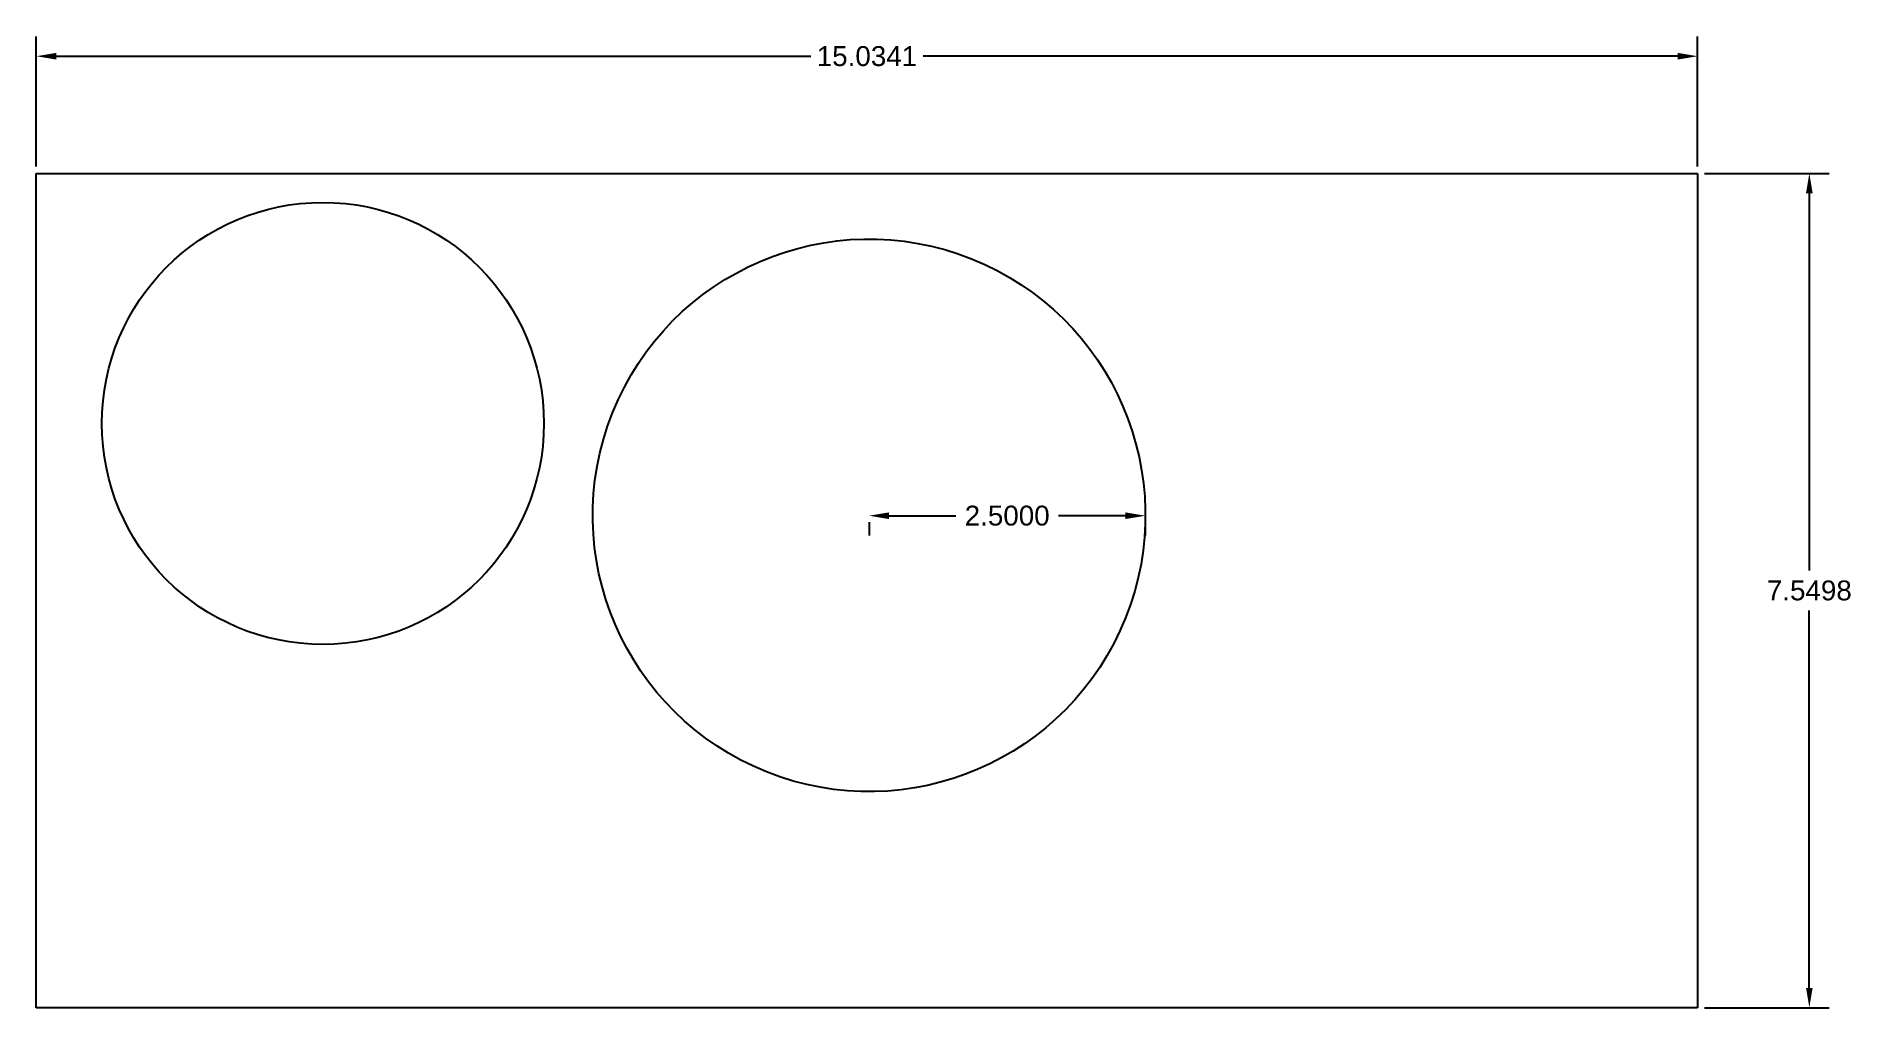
# Model space of a CAD drawing. Header units: inches. Extents: x 12.5 to 28.9, y 10 to 18.8.
import ezdxf

# ---------------------------------------------------------------- set-up
doc = ezdxf.new("R2010")
doc.units = ezdxf.units.IN
doc.header["$MEASUREMENT"] = 0
doc.styles.get("Standard").update_dxf_attribs({"font": 'Arial.ttf'})
doc.dimstyles.get("Standard").update_dxf_attribs({"dimtxt": 0.18, "dimasz": 0.18, "dimexe": 0.18, "dimexo": 0.0625, "dimgap": 0.09, "dimtad": 0, "dimtih": 1, "dimtoh": 1, "dimdec": 4, "dimzin": 0, "dimdsep": 46, "dimtxsty": 'Standard', "dimcen": 0.09, "dimadec": 0, "dimazin": 0, "dimtfac": 1, "dimtdec": 4, "dimtofl": 0, "dimtmove": 0, "dimatfit": 3, "dimfxl": 1, "dimtolj": 1, "dimtzin": 0, "dimarcsym": 0})

# ---------------------------------------------------------------- blocks, each defined once
blk = doc.blocks.new('*D1')
at = {"color": 0, "lineweight": -2, "transparency": 16777216}
for p, q in [((12.486, 17.572), (12.486, 18.75)), ((27.52, 17.572), (27.52, 18.75)), ((12.666, 18.57), (19.495, 18.57)), ((27.34, 18.57), (20.511, 18.57))]:
    blk.add_line(p, q, dxfattribs=at)
at = {"color": 0, "transparency": 16777216}
for points in [[(12.666, 18.6), (12.666, 18.54), (12.486, 18.57)], [(27.34, 18.6), (27.34, 18.54), (27.52, 18.57)]]:
    blk.add_solid(points, dxfattribs=at)
at = {"layer": 'Defpoints', "color": 0, "transparency": 16777216}
for p in [(27.52, 18.57), (12.486, 17.51), (27.52, 17.51)]:
    blk.add_point(p, dxfattribs=at)
at = {"color": 0, "transparency": 16777216, "insert": (20.003, 18.57), "char_height": 0.18, "attachment_point": 5}
blk.add_mtext('\\A1;15.0341', dxfattribs=at)
blk = doc.blocks.new('*D2')
at = {"color": 0, "lineweight": -2, "transparency": 16777216}
for p, q in [((27.582, 17.51), (28.711, 17.51)), ((28.531, 17.33), (28.531, 13.917)), ((28.531, 10.14), (28.531, 13.553)), ((27.582, 9.96), (28.711, 9.96))]:
    blk.add_line(p, q, dxfattribs=at)
at = {"color": 0, "transparency": 16777216}
for points in [[(28.501, 17.33), (28.561, 17.33), (28.531, 17.51)], [(28.501, 10.14), (28.561, 10.14), (28.531, 9.96)]]:
    blk.add_solid(points, dxfattribs=at)
at = {"layer": 'Defpoints', "color": 0, "transparency": 16777216}
for p in [(27.52, 17.51), (27.52, 9.96), (28.531, 9.96)]:
    blk.add_point(p, dxfattribs=at)
at = {"color": 0, "transparency": 16777216, "insert": (28.531, 13.735), "char_height": 0.18, "attachment_point": 5}
blk.add_mtext('\\A1;7.5498', dxfattribs=at)
blk = doc.blocks.new('*D14')
at = {"color": 0, "lineweight": -2, "transparency": 16777216}
for p, q in [((20.022, 14.353), (20.022, 14.232)), ((20.202, 14.412), (20.807, 14.412)), ((22.342, 14.412), (21.737, 14.412)), ((22.522, 14.353), (22.522, 14.232))]:
    blk.add_line(p, q, dxfattribs=at)
at = {"color": 0, "transparency": 16777216}
for points in [[(20.202, 14.442), (20.202, 14.382), (20.022, 14.412)], [(22.342, 14.442), (22.342, 14.382), (22.522, 14.412)]]:
    blk.add_solid(points, dxfattribs=at)
at = {"layer": 'Defpoints', "color": 0, "transparency": 16777216}
for p in [(20.022, 14.416), (22.522, 14.416), (22.522, 14.412)]:
    blk.add_point(p, dxfattribs=at)
at = {"color": 0, "transparency": 16777216, "insert": (21.272, 14.412), "char_height": 0.18, "attachment_point": 5}
blk.add_mtext('\\A1;2.5000', dxfattribs=at)

msp = doc.modelspace()

# ---------------------------------------------------------------- linework, layer by layer
for p, q in [((12.48588, 17.50997), (27.52, 17.50997)), ((12.48588, 9.96018), (12.48588, 17.50997)), ((27.52, 17.50997), (27.52, 9.96018)), ((27.52, 9.96018), (12.48588, 9.96018))]:
    msp.add_line(p, q)
msp.add_circle((15.07957, 15.24728), 2)
msp.add_ellipse((20.02189, 14.41571), major_axis=(2.32133, -0.92814), ratio=1)

# ---------------------------------------------------------------- dimensions: what is measured, and where the dimension line sits
for base, p1, p2, picture, middle in [((27.52, 18.57047), (12.48588, 17.50997), (27.52, 17.50997), '*D1', (20.00294, 18.57047)), ((22.52189, 14.41193), (20.02189, 14.41571), (22.52189, 14.41571), '*D14', (21.27189, 14.41193))]:
    dim = msp.add_linear_dim(base=base, p1=p1, p2=p2, dimstyle='Standard')
    dim.commit()
    dim.dimension.update_dxf_attribs({"geometry": picture, "text_midpoint": middle})
dim = msp.add_linear_dim(base=(28.5307, 9.96018), p1=(27.52, 17.50997), p2=(27.52, 9.96018), angle=90, dimstyle='Standard')
dim.commit()
dim.dimension.update_dxf_attribs({"geometry": '*D2', "text_midpoint": (28.5307, 13.73507)})

doc.saveas('drawing.dxf')
